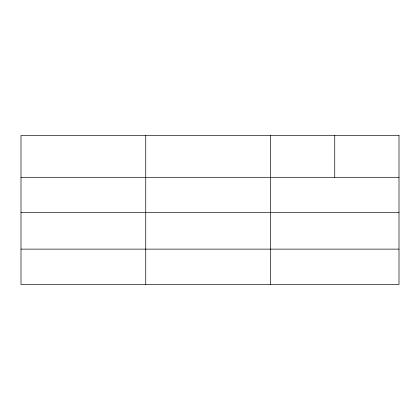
<?xml version="1.0" encoding="UTF-8"?>
<svg xmlns="http://www.w3.org/2000/svg" width="420" height="420" viewBox="0 0 420 420"><rect width="100%" height="100%" fill="white"/><g stroke="black" fill="none" stroke-linecap="round" stroke-linejoin="round"><path stroke-width="0.63" d="M21 177.303L399 177.303M21 212.683L399 212.683M21 249.128L399 249.128M334.74 135.492L334.74 177.303M270.48 135.492L270.48 284.508M145.74 135.492L145.74 284.508M399 135.492L21 135.492L21 284.508L399 284.508L399 135.492"/></g></svg>
